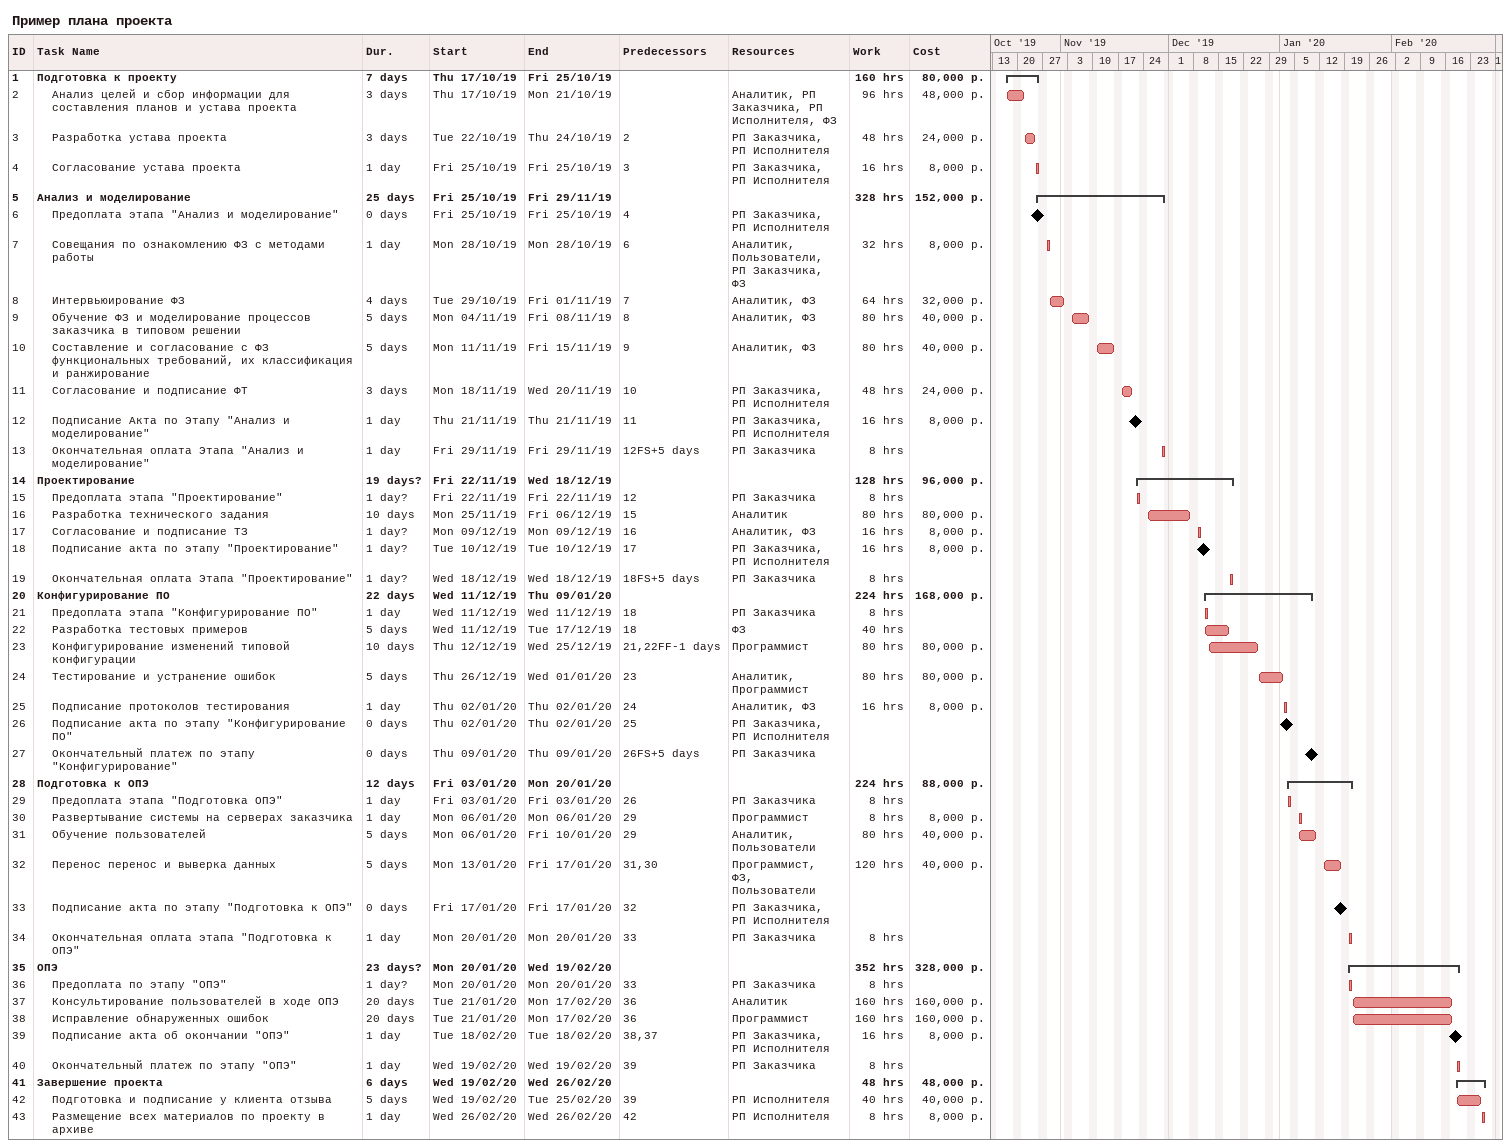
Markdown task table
Пример плана проекта

| ID | Level | Task | Duration | Start | Finish | Predecessors | Resources | Work (h) | Cost (р.) |
|---|---|---|---|---|---|---|---|---|---|
| 1 | 1 | **Подготовка к проекту** | 7d | 2019-10-17 | 2019-10-25 |  |  | 160 | 80000 |
| 2 | 2 | Анализ целей и сбор информации для составления планов и устава проекта | 3d | 2019-10-17 | 2019-10-21 |  | Аналитик, РП Заказчика, РП Исполнителя, ФЗ | 96 | 48000 |
| 3 | 2 | Разработка устава проекта | 3d | 2019-10-22 | 2019-10-24 | 2 | РП Заказчика, РП Исполнителя | 48 | 24000 |
| 4 | 2 | Согласование устава проекта | 1d | 2019-10-25 | 2019-10-25 | 3 | РП Заказчика, РП Исполнителя | 16 | 8000 |
| 5 | 1 | **Анализ и моделирование** | 25d | 2019-10-25 | 2019-11-29 |  |  | 328 | 152000 |
| 6 | 2 | Предоплата этапа "Анализ и моделирование" | 0d | 2019-10-25 | 2019-10-25 | 4 | РП Заказчика, РП Исполнителя |  |  |
| 7 | 2 | Совещания по ознакомлению ФЗ с методами работы | 1d | 2019-10-28 | 2019-10-28 | 6 | Аналитик, Пользователи, РП Заказчика, ФЗ | 32 | 8000 |
| 8 | 2 | Интервьюирование ФЗ | 4d | 2019-10-29 | 2019-11-01 | 7 | Аналитик, ФЗ | 64 | 32000 |
| 9 | 2 | Обучение ФЗ и моделирование процессов заказчика в типовом решении | 5d | 2019-11-04 | 2019-11-08 | 8 | Аналитик, ФЗ | 80 | 40000 |
| 10 | 2 | Составление и согласование с ФЗ функциональных требований, их классификация и ранжирование | 5d | 2019-11-11 | 2019-11-15 | 9 | Аналитик, ФЗ | 80 | 40000 |
| 11 | 2 | Согласование и подписание ФТ | 3d | 2019-11-18 | 2019-11-20 | 10 | РП Заказчика, РП Исполнителя | 48 | 24000 |
| 12 | 2 | Подписание Акта по Этапу "Анализ и моделирование" | 1d | 2019-11-21 | 2019-11-21 | 11 | РП Заказчика, РП Исполнителя | 16 | 8000 |
| 13 | 2 | Окончательная оплата Этапа "Анализ и моделирование" | 1d | 2019-11-29 | 2019-11-29 | 12FS+5d | РП Заказчика | 8 |  |
| 14 | 1 | **Проектирование** | 19d? | 2019-11-22 | 2019-12-18 |  |  | 128 | 96000 |
| 15 | 2 | Предоплата этапа "Проектирование" | 1d? | 2019-11-22 | 2019-11-22 | 12 | РП Заказчика | 8 |  |
| 16 | 2 | Разработка технического задания | 10d | 2019-11-25 | 2019-12-06 | 15 | Аналитик | 80 | 80000 |
| 17 | 2 | Согласование и подписание ТЗ | 1d? | 2019-12-09 | 2019-12-09 | 16 | Аналитик, ФЗ | 16 | 8000 |
| 18 | 2 | Подписание акта по этапу "Проектирование" | 1d? | 2019-12-10 | 2019-12-10 | 17 | РП Заказчика, РП Исполнителя | 16 | 8000 |
| 19 | 2 | Окончательная оплата Этапа "Проектирование" | 1d? | 2019-12-18 | 2019-12-18 | 18FS+5d | РП Заказчика | 8 |  |
| 20 | 1 | **Конфигурирование ПО** | 22d | 2019-12-11 | 2020-01-09 |  |  | 224 | 168000 |
| 21 | 2 | Предоплата этапа "Конфигурирование ПО" | 1d | 2019-12-11 | 2019-12-11 | 18 | РП Заказчика | 8 |  |
| 22 | 2 | Разработка тестовых примеров | 5d | 2019-12-11 | 2019-12-17 | 18 | ФЗ | 40 |  |
| 23 | 2 | Конфигурирование изменений типовой конфигурации | 10d | 2019-12-12 | 2019-12-25 | 21, 22FF-1d | Программист | 80 | 80000 |
| 24 | 2 | Тестирование и устранение ошибок | 5d | 2019-12-26 | 2020-01-01 | 23 | Аналитик, Программист | 80 | 80000 |
| 25 | 2 | Подписание протоколов тестирования | 1d | 2020-01-02 | 2020-01-02 | 24 | Аналитик, ФЗ | 16 | 8000 |
| 26 | 2 | Подписание акта по этапу "Конфигурирование ПО" | 0d | 2020-01-02 | 2020-01-02 | 25 | РП Заказчика, РП Исполнителя |  |  |
| 27 | 2 | Окончательный платеж по этапу "Конфигурирование" | 0d | 2020-01-09 | 2020-01-09 | 26FS+5d | РП Заказчика |  |  |
| 28 | 1 | **Подготовка к ОПЭ** | 12d | 2020-01-03 | 2020-01-20 |  |  | 224 | 88000 |
| 29 | 2 | Предоплата этапа "Подготовка ОПЭ" | 1d | 2020-01-03 | 2020-01-03 | 26 | РП Заказчика | 8 |  |
| 30 | 2 | Развертывание системы на серверах заказчика | 1d | 2020-01-06 | 2020-01-06 | 29 | Программист | 8 | 8000 |
| 31 | 2 | Обучение пользователей | 5d | 2020-01-06 | 2020-01-10 | 29 | Аналитик, Пользователи | 80 | 40000 |
| 32 | 2 | Перенос перенос и выверка данных | 5d | 2020-01-13 | 2020-01-17 | 31, 30 | Программист, ФЗ, Пользователи | 120 | 40000 |
| 33 | 2 | Подписание акта по этапу "Подготовка к ОПЭ" | 0d | 2020-01-17 | 2020-01-17 | 32 | РП Заказчика, РП Исполнителя |  |  |
| 34 | 2 | Окончательная оплата этапа "Подготовка к ОПЭ" | 1d | 2020-01-20 | 2020-01-20 | 33 | РП Заказчика | 8 |  |
| 35 | 1 | **ОПЭ** | 23d? | 2020-01-20 | 2020-02-19 |  |  | 352 | 328000 |
| 36 | 2 | Предоплата по этапу "ОПЭ" | 1d? | 2020-01-20 | 2020-01-20 | 33 | РП Заказчика | 8 |  |
| 37 | 2 | Консультирование пользователей в ходе ОПЭ | 20d | 2020-01-21 | 2020-02-17 | 36 | Аналитик | 160 | 160000 |
| 38 | 2 | Исправление обнаруженных ошибок | 20d | 2020-01-21 | 2020-02-17 | 36 | Программист | 160 | 160000 |
| 39 | 2 | Подписание акта об окончании "ОПЭ" | 1d | 2020-02-18 | 2020-02-18 | 38, 37 | РП Заказчика, РП Исполнителя | 16 | 8000 |
| 40 | 2 | Окончательный платеж по этапу "ОПЭ" | 1d | 2020-02-19 | 2020-02-19 | 39 | РП Заказчика | 8 |  |
| 41 | 1 | **Завершение проекта** | 6d | 2020-02-19 | 2020-02-26 |  |  | 48 | 48000 |
| 42 | 2 | Подготовка и подписание у клиента отзыва | 5d | 2020-02-19 | 2020-02-25 | 39 | РП Исполнителя | 40 | 40000 |
| 43 | 2 | Размещение всех материалов по проекту в архиве | 1d | 2020-02-26 | 2020-02-26 | 42 | РП Исполнителя | 8 | 8000 |
